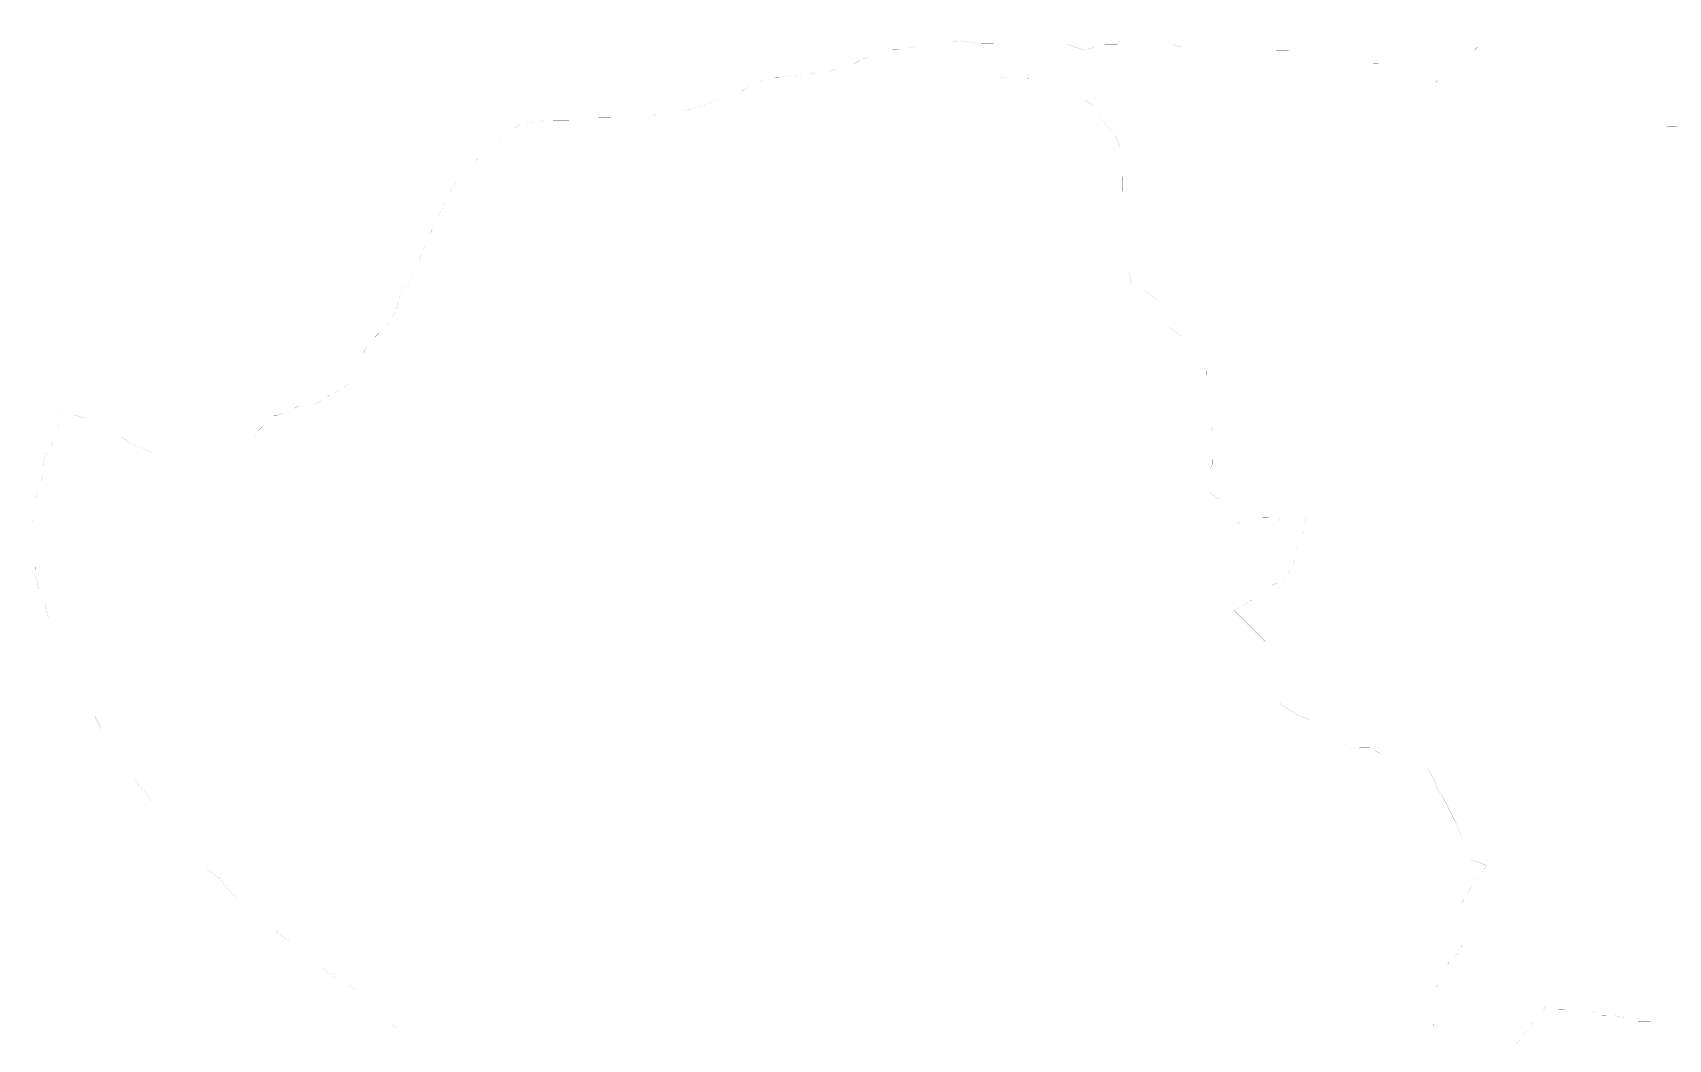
# Model space of a CAD drawing. Header units: metres. Extents: x 561401 to 594056, y 8460144 to 8508504.
# Drawn here: x 561401 to 571102, y 8475795 to 8481765 of the extents above; entities that cross this region are included whole.
import ezdxf

# ---------------------------------------------------------------- set-up
doc = ezdxf.new("R2010")
doc.units = ezdxf.units.M
doc.layers.add('1.2. AFECTADOS BASE GRAFICA SUNARP', color=150, linetype='Continuous')

msp = doc.modelspace()

# ---------------------------------------------------------------- linework, layer by layer
at = {"layer": '1.2. AFECTADOS BASE GRAFICA SUNARP', "color": 64, "linetype": 'Continuous', "lineweight": -3, "const_width": 0.2}
for points in [[(569744.1, 8475791), (569725.6, 8475809.5), (569707.2, 8475864.9), (569707.3, 8475883.3), (569725.9, 8475901.7), (569726, 8475938.6), (569726.1, 8475993.9), (569726.3, 8476049.2), (569726.4, 8476104.5), (569745.1, 8476141.4), (569763.7, 8476178.2), (569782.4, 8476215), (569801, 8476251.8), (569838.3, 8476288.6), (569875.5, 8476343.8), (569875.6, 8476380.7), (569875.8, 8476436), (569875.9, 8476491.4), (569876.2, 8476583.5), (569876.2, 8476602), (569894.9, 8476638.8), (569932.1, 8476694), (569969.4, 8476749.3), (570025.3, 8476822.9), (569988.2, 8476841.4), (569932.6, 8476860), (569932.6, 8476878.4), (569914.2, 8476915.4), (569877.2, 8476989.2), (569840.4, 8477081.5), (569803.5, 8477155.4), (569766.5, 8477229.2), (569729.6, 8477284.6), (569711.2, 8477340), (569674.2, 8477395.4), (569637.1, 8477395.5), (569581.5, 8477414.1), (569525.9, 8477432.7), (569451.7, 8477451.3), (569396.1, 8477488.4), (569359, 8477506.9), (569340.5, 8477525.4), (569303.4, 8477525.5), (569247.7, 8477525.7), (569192.1, 8477544.2), (569117.9, 8477562.9), (569080.9, 8477581.4), (569043.9, 8477618.4), (569006.8, 8477655.4), (568969.8, 8477692.3), (568914.2, 8477710.9), (568858.6, 8477748), (568803.1, 8477785), (568747.5, 8477840.5), (568729.1, 8477877.4), (568710.7, 8477932.8), (568710.7, 8477951.2), (568729.4, 8477988), (568729.5, 8478024.9), (568748.1, 8478043.3), (568748.1, 8478061.7), (568748.2, 8478098.6), (568711.2, 8478154), (568674.2, 8478191), (568618.7, 8478246.5), (568581.7, 8478283.5), (568526.2, 8478338.9), (568619.1, 8478394), (568693.4, 8478430.7), (568749.2, 8478485.9), (568823.6, 8478522.6), (568879.5, 8478614.6), (568898.2, 8478669.9), (568898.3, 8478706.8), (568916.9, 8478743.6), (568935.6, 8478798.9), (568954.4, 8478891), (568935.9, 8478891.1), (568898.8, 8478891.2), (568843.1, 8478891.3), (568787.4, 8478873), (568750.3, 8478873.1), (568731.7, 8478891.6), (568694.6, 8478891.7), (568657.5, 8478873.4), (568601.8, 8478873.5), (568546.1, 8478855.2), (568527.6, 8478873.7), (568509.1, 8478910.6), (568490.6, 8478947.6), (568472.2, 8478984.5), (568435.1, 8479003), (568379.5, 8479040.1), (568361.1, 8479077), (568361.1, 8479095.4), (568361.2, 8479132.3), (568379.9, 8479169.2), (568398.5, 8479206), (568398.7, 8479261.3), (568380.3, 8479316.7), (568361.8, 8479353.6), (568380.4, 8479372), (568399.1, 8479427.3), (568399.2, 8479482.6), (568417.9, 8479501), (568399.4, 8479537.9), (568380.9, 8479574.9), (568381.1, 8479648.6), (568362.7, 8479704), (568362.9, 8479759.3), (568344.4, 8479814.7), (568307.5, 8479870.1), (568270.5, 8479907.1), (568214.9, 8479962.6), (568140.8, 8480018.1), (568140.9, 8480055), (568122.5, 8480110.3), (568104, 8480147.3), (568067, 8480184.3), (567992.9, 8480239.8), (567918.8, 8480276.9), (567900.4, 8480350.7), (567882.1, 8480424.5), (567863.7, 8480516.7), (567864.3, 8480738), (567864.6, 8480830.3), (567864.8, 8480922.5), (567865.1, 8481033.1), (567846.7, 8481088.5), (567828.3, 8481143.9), (567735.7, 8481254.8), (567698.8, 8481328.6), (567643.2, 8481365.7), (567550.6, 8481439.7), (567494.9, 8481439.8), (567420.8, 8481458.4), (567346.6, 8481477.1), (567309.5, 8481495.6), (567253.8, 8481495.8), (567179.6, 8481496), (567049.7, 8481514.7), (566901.2, 8481515.1), (566901.7, 8481718), (566883.2, 8481718), (566827.5, 8481699.7), (566753.2, 8481699.9), (566697.5, 8481681.6), (566641.8, 8481681.8), (566530.4, 8481663.6), (566493.3, 8481663.7), (566474.7, 8481645.3), (566437.6, 8481645.4), (566381.8, 8481627.1), (566326.1, 8481608.8), (566251.8, 8481572.1), (566214.6, 8481572.2), (566177.5, 8481553.8), (566121.8, 8481535.5), (566066.1, 8481535.7), (566010.3, 8481517.4), (565954.7, 8481517.5), (565824.7, 8481499.4), (565806.1, 8481499.5), (565731.9, 8481481.2), (565676.1, 8481462.9), (565620.4, 8481426.2), (565546, 8481389.5), (565471.7, 8481371.2), (565323.1, 8481316.2), (565248.8, 8481298), (565211.7, 8481298.1), (565156, 8481279.8), (565100.3, 8481279.9), (565044.6, 8481261.6), (564951.8, 8481261.8), (564933.2, 8481261.9), (564877.6, 8481262), (564803.3, 8481262.2), (564729.1, 8481262.4), (564654.8, 8481244.1), (564562, 8481244.4), (564450.6, 8481244.6), (564302.1, 8481226.6), (564246.3, 8481189.8), (564227.7, 8481171.4), (564172, 8481134.7), (564116.2, 8481079.5), (564078.9, 8481042.7), (564023.2, 8481005.9), (563986, 8480969.2), (563948.8, 8480932.4), (563911.5, 8480877.1), (563855.6, 8480785.1), (563799.6, 8480656.1), (563762.3, 8480582.4), (563725.1, 8480527.2), (563725, 8480490.3), (563687.6, 8480398.2), (563650.3, 8480324.5), (563575.8, 8480195.6), (563557, 8480121.9), (563501.1, 8480029.8), (563463.9, 8479993), (563426.7, 8479956.2), (563408.1, 8479937.8), (563370.9, 8479882.6), (563352.2, 8479845.8), (563333.6, 8479808.9), (563314.9, 8479772.1), (563296.3, 8479735.2), (563296.2, 8479698.4), (563277.6, 8479680), (563184.7, 8479624.9), (563147.5, 8479606.5), (563091.7, 8479569.8), (563036, 8479551.5), (562980.3, 8479551.6), (562943.2, 8479533.2), (562906, 8479514.9), (562850.3, 8479496.6), (562831.7, 8479496.6), (562813.1, 8479478.2), (562794.5, 8479459.8), (562757.3, 8479423), (562738.7, 8479404.6), (562720.1, 8479367.8), (562720, 8479349.4), (562701.4, 8479331), (562701.3, 8479294.1), (562701.3, 8479275.6), (562682.7, 8479275.7), (562645.6, 8479257.3), (562608.4, 8479220.5), (562589.8, 8479220.6), (562552.6, 8479202.2), (562515.5, 8479202.3), (562459.9, 8479202.5), (562441.3, 8479202.5), (562385.6, 8479202.6), (562348.5, 8479202.7), (562274.3, 8479221.3), (562218.7, 8479239.9), (562181.6, 8479258.5), (562107.4, 8479277.1), (561977.7, 8479332.7), (561922.1, 8479369.7), (561866.4, 8479388.3), (561829.4, 8479425.3), (561755.3, 8479462.3), (561699.6, 8479480.9), (561644, 8479499.5), (561625.4, 8479499.5), (561569.8, 8479518.1), (561551, 8479425.9), (561513.7, 8479315.4), (561476.4, 8479260.1), (561457.7, 8479186.4), (561457.5, 8479131.1), (561438.9, 8479075.8), (561420.1, 8479002.1), (561420, 8478946.8), (561401.3, 8478873), (561401, 8478744), (561400.8, 8478688.6), (561419.2, 8478596.4), (561419, 8478541.1), (561437.4, 8478467.3), (561474.3, 8478375), (561492.7, 8478301.2), (561529.6, 8478208.9), (561547.9, 8478116.6), (561584.8, 8478024.4), (561621.8, 8477950.5), (561658.8, 8477895.1), (561695.7, 8477821.3), (561732.7, 8477765.8), (561769.7, 8477710.4), (561806.6, 8477636.6), (561862.1, 8477581.1), (561917.6, 8477488.8), (561973, 8477396.5), (562028.5, 8477304.1), (562102.5, 8477211.8), (562158, 8477137.9), (562213.5, 8477064), (562287.6, 8477008.5), (562343.1, 8476934.6), (562398.6, 8476860.7), (562435.5, 8476805.3), (562509.6, 8476749.8), (562583.6, 8476657.4), (562676.2, 8476583.5), (562750.3, 8476509.5), (562842.9, 8476435.5), (562917, 8476380), (563009.5, 8476287.6), (563102.2, 8476232.1), (563194.8, 8476158.1), (563268.9, 8476121), (563361.5, 8476047.1), (563417.1, 8475991.6), (563472.6, 8475954.6), (563528.1, 8475880.7), (563620.8, 8475825.2), (563676.3, 8475769.7)], [(571169.2, 8481208.7), (571095, 8481208.9), (571020.9, 8481282.9), (570983.8, 8481283), (570909.7, 8481320.1), (570872.5, 8481320.2), (570835.5, 8481357.2), (570761.4, 8481394.3), (570650.2, 8481468.3), (570576.1, 8481505.4), (570501.9, 8481542.5), (570427.8, 8481579.6), (570390.9, 8481653.5), (570316.7, 8481690.6), (570242.6, 8481727.6), (570205.5, 8481727.7), (570168.5, 8481764.7), (570131.3, 8481764.8), (570094.2, 8481764.9), (570057.1, 8481765), (570019.9, 8481728.2), (569982.7, 8481691.5), (569945.4, 8481654.7), (569908.3, 8481654.8), (569871, 8481581.1), (569833.9, 8481581.2), (569796.7, 8481544.4), (569759.4, 8481507.6), (569722.2, 8481470.8), (569685.1, 8481470.9), (569648, 8481471), (569610.9, 8481471.1), (569573.7, 8481471.2), (569536.7, 8481508.2), (569499.6, 8481508.3), (569462.5, 8481508.4), (569425.5, 8481545.4), (569388.4, 8481582.4), (569351.3, 8481582.5), (569314.3, 8481619.5), (569240.2, 8481656.6), (569203, 8481656.7), (569128.8, 8481656.8), (569091.7, 8481656.9), (569017.4, 8481657.1), (568869, 8481657.5), (568757.6, 8481657.8), (568646.2, 8481658.1), (568497.8, 8481658.5), (568275, 8481659.1), (568163.8, 8481696.3), (568052.4, 8481696.6), (567829.7, 8481697.1), (567755.5, 8481697.3), (567644, 8481660.7), (567532.7, 8481697.9), (567458.5, 8481698.1), (567347.1, 8481698.4), (567198.7, 8481698.8), (567124.4, 8481699), (567013.1, 8481699.3), (566901.7, 8481718), (566901.2, 8481515.1), (567049.7, 8481514.7), (567179.6, 8481496), (567253.8, 8481495.8), (567309.5, 8481495.6), (567346.6, 8481477.1), (567420.8, 8481458.4), (567494.9, 8481439.8), (567550.6, 8481439.7), (567643.2, 8481365.7), (567698.8, 8481328.6), (567735.7, 8481254.8), (567828.3, 8481143.9), (567846.7, 8481088.5), (567865.1, 8481033.1), (567864.8, 8480922.5), (567864.6, 8480830.3), (567864.3, 8480738), (567863.7, 8480516.7), (567882.1, 8480424.5), (567900.4, 8480350.7), (567918.8, 8480276.9), (567992.9, 8480239.8), (568067, 8480184.3), (568104, 8480147.3), (568122.5, 8480110.3), (568140.9, 8480055), (568140.8, 8480018.1), (568214.9, 8479962.6), (568270.5, 8479907.1), (568307.5, 8479870.1), (568344.4, 8479814.7), (568362.9, 8479759.3), (568362.7, 8479704), (568381.1, 8479648.6), (568380.9, 8479574.9), (568399.4, 8479537.9), (568417.9, 8479501), (568399.2, 8479482.6), (568399.1, 8479427.3), (568380.4, 8479372), (568361.8, 8479353.6), (568380.3, 8479316.7), (568398.7, 8479261.3), (568398.5, 8479206), (568379.9, 8479169.2), (568361.2, 8479132.3), (568361.1, 8479095.4), (568361.1, 8479077), (568379.5, 8479040.1), (568435.1, 8479003), (568472.2, 8478984.5), (568490.6, 8478947.6), (568509.1, 8478910.6), (568527.6, 8478873.7), (568546.1, 8478855.2), (568601.8, 8478873.5), (568657.5, 8478873.4), (568694.6, 8478891.7), (568731.7, 8478891.6), (568750.3, 8478873.1), (568787.4, 8478873), (568843.1, 8478891.3), (568898.8, 8478891.2), (568935.9, 8478891.1), (568954.4, 8478891), (568935.6, 8478798.9), (568916.9, 8478743.6), (568898.3, 8478706.8), (568898.2, 8478669.9), (568879.5, 8478614.6), (568823.6, 8478522.6), (568749.2, 8478485.9), (568693.4, 8478430.7), (568619.1, 8478394), (568526.2, 8478338.9), (568581.7, 8478283.5), (568618.7, 8478246.5), (568674.2, 8478191), (568711.2, 8478154), (568748.2, 8478098.6), (568748.1, 8478061.7), (568748.1, 8478043.3), (568729.5, 8478024.9), (568729.4, 8477988), (568710.7, 8477951.2), (568710.7, 8477932.8), (568729.1, 8477877.4), (568747.5, 8477840.5), (568803.1, 8477785), (568858.6, 8477748), (568914.2, 8477710.9), (568969.8, 8477692.3), (569006.8, 8477655.4), (569043.9, 8477618.4), (569080.9, 8477581.4), (569117.9, 8477562.9), (569192.1, 8477544.2), (569247.7, 8477525.7), (569303.4, 8477525.5), (569340.5, 8477525.4), (569359, 8477506.9), (569396.1, 8477488.4), (569451.7, 8477451.3), (569525.9, 8477432.7), (569581.5, 8477414.1), (569637.1, 8477395.5), (569674.2, 8477395.4), (569711.2, 8477340), (569729.6, 8477284.6), (569766.5, 8477229.2), (569803.5, 8477155.4), (569840.4, 8477081.5), (569877.2, 8476989.2), (569914.2, 8476915.4), (569932.6, 8476878.4), (569932.6, 8476860), (569988.2, 8476841.4), (570025.3, 8476822.9), (569969.4, 8476749.3), (569932.1, 8476694), (569894.9, 8476638.8), (569876.2, 8476602), (569876.2, 8476583.5), (569875.9, 8476491.4), (569875.8, 8476436), (569875.6, 8476380.7), (569875.5, 8476343.8), (569838.3, 8476288.6), (569801, 8476251.8), (569782.4, 8476215), (569763.7, 8476178.2), (569745.1, 8476141.4), (569726.4, 8476104.5), (569726.3, 8476049.2), (569726.1, 8475993.9), (569726, 8475938.6), (569725.9, 8475901.7), (569707.3, 8475883.3), (569707.2, 8475864.9), (569725.6, 8475809.5), (569744.1, 8475791)], [(570189.4, 8475752.9), (570263.8, 8475844.9), (570301.1, 8475900.2), (570338.3, 8475936.9), (570375.6, 8475992.1), (570449.8, 8475973.5), (570524, 8475973.3), (570598.2, 8475954.7), (570653.8, 8475954.5), (570709.4, 8475935.9), (570783.7, 8475935.7), (570857.8, 8475917.1), (570913.5, 8475898.5), (570987.7, 8475898.3), (571043.3, 8475898.1), (571099, 8475879.5), (571154.6, 8475879.4)], [(571154.6, 8475879.4), (571099, 8475879.5), (571043.3, 8475898.1), (570987.7, 8475898.3), (570913.5, 8475898.5), (570857.8, 8475917.1), (570783.7, 8475935.7), (570709.4, 8475935.9), (570653.8, 8475954.5), (570598.2, 8475954.7), (570524, 8475973.3), (570449.8, 8475973.5), (570375.6, 8475992.1), (570338.3, 8475936.9), (570301.1, 8475900.2), (570263.8, 8475844.9), (570189.4, 8475752.9)]]:
    msp.add_lwpolyline(points, dxfattribs=at)

doc.saveas('drawing.dxf')
